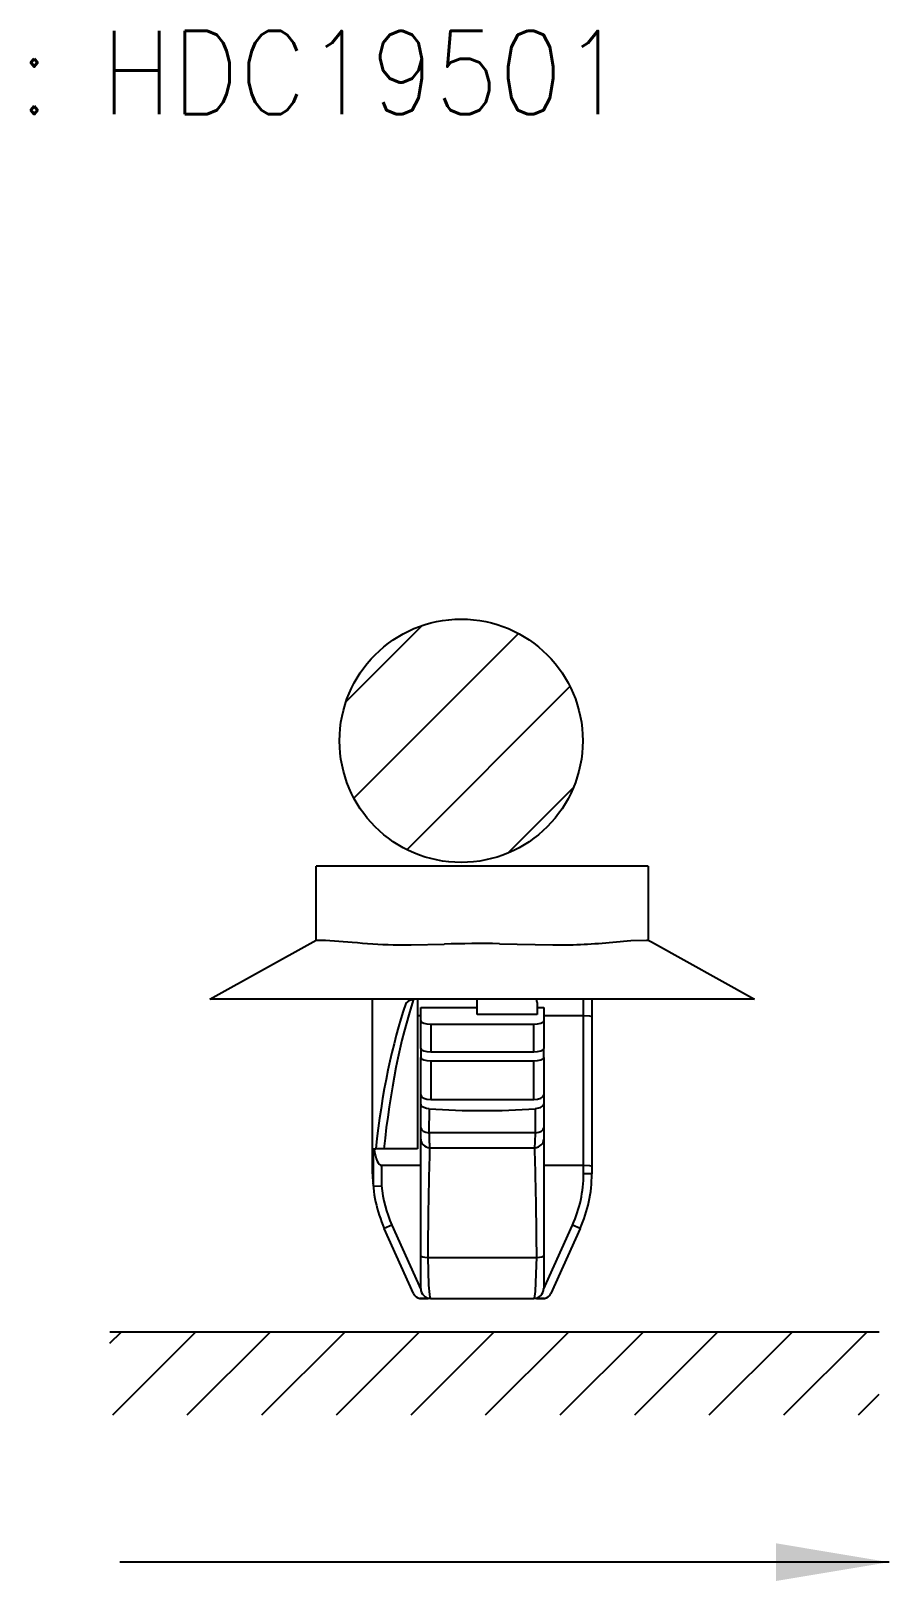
# Model space of a CAD drawing. Header units: inches. Extents: x 47316 to 59086, y 3141 to 11743.
# Drawn here: x 58145.27 to 58171.1, y 7180.99 to 7227.62 of the extents above; entities that cross this region are included whole.
import ezdxf

# ---------------------------------------------------------------- set-up
doc = ezdxf.new("R2010")
doc.units = ezdxf.units.IN
doc.header["$MEASUREMENT"] = 0
doc.layers.add('Beschreibung', color=7, linetype='Continuous', lineweight=25)
doc.styles.get("Standard").update_dxf_attribs({"font": ''})
doc.styles.get('Standard').set_extended_font_data('SimSun')

msp = doc.modelspace()

# ---------------------------------------------------------------- linework, layer by layer
at = {"color": 0, "lineweight": -3}
for p, q in [((58157.045, 7209.737, 0), (58154.754, 7207.446, 0)), ((58159.949, 7209.498, 0), (58154.994, 7204.543, 0)), ((58161.497, 7207.904, 0), (58156.588, 7202.994, 0)), ((58161.601, 7204.864, 0), (58159.628, 7202.891, 0)), ((58153.855, 7200.274, 0), (58153.856, 7200.273, 0)), ((58153.856, 7200.273, 0), (58153.857, 7200.272, 0)), ((58153.857, 7200.272, 0), (58153.859, 7200.271, 0)), ((58153.859, 7200.271, 0), (58153.866, 7200.27, 0)), ((58153.866, 7200.27, 0), (58153.89, 7200.27, 0)), ((58153.89, 7200.27, 0), (58154.135, 7200.273, 0)), ((58156.227, 7200.133, 0), (58156.718, 7200.131, 0)), ((58156.718, 7200.131, 0), (58157.714, 7200.153, 0)), ((58163.325, 7200.263, 0), (58163.802, 7200.27, 0)), ((58163.802, 7200.27, 0), (58163.849, 7200.27, 0)), ((58163.849, 7200.27, 0), (58163.853, 7200.272, 0)), ((58163.853, 7200.272, 0), (58163.855, 7200.272, 0)), ((58163.855, 7200.272, 0), (58163.855, 7200.274, 0)), ((58156.555, 7198.367, 0), (58156.679, 7198.463, 0)), ((58156.679, 7198.463, 0), (58156.79, 7198.494, 0)), ((58162.098, 7197.982, 0), (58161.905, 7197.994, 0)), ((58162.137, 7197.973, 0), (58162.098, 7197.982, 0)), ((58162.149, 7197.968, 0), (58162.137, 7197.973, 0)), ((58162.153, 7197.965, 0), (58162.149, 7197.968, 0)), ((58162.155, 7197.963, 0), (58162.153, 7197.965, 0)), ((58162.155, 7197.96, 0), (58162.155, 7197.963, 0)), ((58157.005, 7195.334, 0), (58157.011, 7195.309, 0)), ((58157.011, 7195.309, 0), (58157.051, 7195.264, 0)), ((58157.051, 7195.264, 0), (58157.175, 7195.215, 0)), ((58157.175, 7195.215, 0), (58157.255, 7195.204, 0)), ((58160.456, 7195.204, 0), (58160.605, 7195.236, 0)), ((58160.605, 7195.236, 0), (58160.673, 7195.275, 0)), ((58160.673, 7195.275, 0), (58160.694, 7195.297, 0)), ((58160.694, 7195.297, 0), (58160.705, 7195.334, 0)), ((58162.098, 7193.482, 0), (58161.905, 7193.494, 0)), ((58162.137, 7193.473, 0), (58162.098, 7193.482, 0)), ((58162.149, 7193.468, 0), (58162.137, 7193.473, 0)), ((58162.153, 7193.465, 0), (58162.149, 7193.468, 0)), ((58162.155, 7193.463, 0), (58162.153, 7193.465, 0)), ((58162.155, 7193.46, 0), (58162.155, 7193.463, 0)), ((58155.565, 7192.967, 0), (58155.572, 7192.898, 0)), ((58155.572, 7192.898, 0), (58155.581, 7192.87, 0)), ((58157.214, 7190.727, 0), (58157.237, 7189.89, 0)), ((58160.459, 7189.704, 0), (58160.494, 7190.493, 0)), ((58160.494, 7190.493, 0), (58160.497, 7190.727, 0)), ((58157.237, 7189.89, 0), (58157.263, 7189.611, 0)), ((58157.263, 7189.611, 0), (58157.28, 7189.531, 0)), ((58157.28, 7189.531, 0), (58157.29, 7189.507, 0)), ((58157.29, 7189.507, 0), (58157.297, 7189.498, 0)), ((58157.297, 7189.498, 0), (58157.3, 7189.496, 0)), ((58157.3, 7189.496, 0), (58157.305, 7189.494, 0)), ((58160.405, 7189.494, 0), (58160.413, 7189.497, 0)), ((58160.413, 7189.497, 0), (58160.417, 7189.502, 0)), ((58160.417, 7189.502, 0), (58160.426, 7189.518, 0)), ((58160.426, 7189.518, 0), (58160.438, 7189.561, 0)), ((58160.438, 7189.561, 0), (58160.459, 7189.704, 0)), ((58147.646, 7188.149, 0), (58147.981, 7188.484, 0)), ((58170.802, 7188.484, 0), (58147.646, 7188.484, 0)), ((58147.731, 7185.989, 0), (58150.226, 7188.484, 0)), ((58149.976, 7185.989, 0), (58152.471, 7188.484, 0)), ((58152.221, 7185.989, 0), (58154.716, 7188.484, 0)), ((58154.466, 7185.989, 0), (58156.961, 7188.484, 0)), ((58156.711, 7185.989, 0), (58159.207, 7188.484, 0)), ((58158.956, 7185.989, 0), (58161.452, 7188.484, 0)), ((58161.201, 7185.989, 0), (58163.697, 7188.484, 0)), ((58163.446, 7185.989, 0), (58165.942, 7188.484, 0)), ((58165.691, 7185.989, 0), (58168.187, 7188.484, 0)), ((58167.937, 7185.989, 0), (58170.432, 7188.484, 0)), ((58170.182, 7185.989, 0), (58170.802, 7186.61, 0))]:
    msp.add_line(p, q, dxfattribs=at)
at = {"color": 0, "lineweight": -3, "ltscale": 0.25}
msp.add_line((58163.855, 7202.494, 0), (58153.855, 7202.494, 0), dxfattribs=at)
at = {"color": 0, "lineweight": -3, "ltscale": 0.055515}
for p, q in [((58153.855, 7200.274, 0), (58153.855, 7202.494, 0)), ((58163.855, 7202.494, 0), (58163.855, 7200.274, 0))]:
    msp.add_line(p, q, dxfattribs=at)
at = {"color": 0, "lineweight": -3, "ltscale": 0.091569}
msp.add_line((58150.655, 7198.494, 0), (58153.855, 7200.276, 0), dxfattribs=at)
at = {"color": 0, "lineweight": -3, "ltscale": 0.020257}
msp.add_line((58154.135, 7200.273, 0), (58154.944, 7200.214, 0), dxfattribs=at)
at = {"color": 0, "lineweight": -3, "ltscale": 0.001289}
msp.add_line((58156.175, 7200.134, 0), (58156.227, 7200.133, 0), dxfattribs=at)
at = {"color": 0, "lineweight": -3, "ltscale": 0.040122}
msp.add_line((58159.372, 7200.167, 0), (58160.977, 7200.131, 0), dxfattribs=at)
at = {"color": 0, "lineweight": -3, "ltscale": 0.024344}
msp.add_line((58162.355, 7200.177, 0), (58163.325, 7200.263, 0), dxfattribs=at)
at = {"color": 0, "lineweight": -3, "ltscale": 0.002634}
msp.add_line((58163.855, 7200.276, 0), (58163.947, 7200.225, 0), dxfattribs=at)
at = {"color": 0, "lineweight": -3, "ltscale": 0.088935}
msp.add_line((58163.947, 7200.225, 0), (58167.055, 7198.494, 0), dxfattribs=at)
at = {"color": 0, "lineweight": -3, "ltscale": 0.1025}
for p, q in [((58154.755, 7198.494, 0), (58150.655, 7198.494, 0)), ((58167.055, 7198.494, 0), (58162.955, 7198.494, 0))]:
    msp.add_line(p, q, dxfattribs=at)
at = {"color": 0, "lineweight": -3, "ltscale": 0.205}
msp.add_line((58162.955, 7198.494, 0), (58154.755, 7198.494, 0), dxfattribs=at)
at = {"color": 0, "lineweight": -3, "ltscale": 0.131314}
msp.add_line((58155.555, 7193.242, 0), (58155.555, 7198.494, 0), dxfattribs=at)
at = {"color": 0, "lineweight": -3, "ltscale": 0.002888}
msp.add_line((58156.905, 7198.494, 0), (58156.79, 7198.494, 0), dxfattribs=at)
at = {"color": 0, "lineweight": -3, "ltscale": 0.1125}
for p, q in [((58156.905, 7198.494, 0), (58156.905, 7193.994, 0)), ((58161.905, 7193.494, 0), (58161.905, 7197.994, 0)), ((58162.155, 7197.96, 0), (58162.155, 7193.46, 0))]:
    msp.add_line(p, q, dxfattribs=at)
at = {"color": 0, "lineweight": -3, "ltscale": 0.009989}
for p, q in [((58157.005, 7197.845, 0), (58157.005, 7198.245, 0)), ((58160.705, 7198.245, 0), (58160.705, 7197.845, 0))]:
    msp.add_line(p, q, dxfattribs=at)
at = {"color": 0, "lineweight": -3, "ltscale": 0.0425}
msp.add_line((58157.005, 7198.245, 0), (58158.705, 7198.245, 0), dxfattribs=at)
at = {"color": 0, "lineweight": -3, "ltscale": 0.011349}
msp.add_line((58158.705, 7198.04, 0), (58158.705, 7198.494, 0), dxfattribs=at)
at = {"color": 0, "lineweight": -3, "ltscale": 0.008849}
msp.add_line((58160.505, 7198.394, 0), (58160.505, 7198.04, 0), dxfattribs=at)
at = {"color": 0, "lineweight": -3, "ltscale": 0.005}
msp.add_line((58160.505, 7198.245, 0), (58160.705, 7198.245, 0), dxfattribs=at)
at = {"color": 0, "lineweight": -3, "ltscale": 0.0125}
msp.add_line((58161.905, 7197.994, 0), (58161.905, 7198.494, 0), dxfattribs=at)
at = {"color": 0, "lineweight": -3, "ltscale": 0.013352}
msp.add_line((58162.155, 7198.494, 0), (58162.155, 7197.96, 0), dxfattribs=at)
at = {"color": 0, "lineweight": -3, "ltscale": 0.0025}
msp.add_line((58157.005, 7197.994, 0), (58156.905, 7197.994, 0), dxfattribs=at)
at = {"color": 0, "lineweight": -3, "ltscale": 0.020833}
for p, q in [((58157.005, 7197.012, 0), (58157.005, 7197.845, 0)), ((58160.705, 7197.845, 0), (58160.705, 7197.012, 0)), ((58157.305, 7197.747, 0), (58157.305, 7196.914, 0)), ((58160.405, 7196.914, 0), (58160.405, 7197.747, 0))]:
    msp.add_line(p, q, dxfattribs=at)
at = {"color": 0, "lineweight": -3, "ltscale": 0.045}
msp.add_line((58160.505, 7198.04, 0), (58158.705, 7198.04, 0), dxfattribs=at)
at = {"color": 0, "lineweight": -3, "ltscale": 0.03}
for p, q in [((58161.905, 7197.994, 0), (58160.705, 7197.994, 0)), ((58161.905, 7193.494, 0), (58160.705, 7193.494, 0))]:
    msp.add_line(p, q, dxfattribs=at)
at = {"color": 0, "lineweight": -3, "ltscale": 0.0775}
for p, q in [((58157.305, 7197.747, 0), (58160.405, 7197.747, 0)), ((58157.305, 7196.914, 0), (58160.405, 7196.914, 0)), ((58157.305, 7196.644, 0), (58160.405, 7196.644, 0)), ((58157.305, 7195.481, 0), (58160.405, 7195.481, 0)), ((58157.305, 7189.494, 0), (58160.405, 7189.494, 0))]:
    msp.add_line(p, q, dxfattribs=at)
at = {"color": 0, "lineweight": -3, "ltscale": 0.006732}
for p, q in [((58157.005, 7197.012, 0), (58157.005, 7196.742, 0)), ((58160.705, 7196.742, 0), (58160.705, 7197.012, 0))]:
    msp.add_line(p, q, dxfattribs=at)
at = {"color": 0, "lineweight": -3, "ltscale": 0.028176}
for p, q in [((58157.005, 7195.615, 0), (58157.005, 7196.742, 0)), ((58160.705, 7196.742, 0), (58160.705, 7195.615, 0))]:
    msp.add_line(p, q, dxfattribs=at)
at = {"color": 0, "lineweight": -3, "ltscale": 0.029086}
for p, q in [((58157.305, 7196.644, 0), (58157.305, 7195.481, 0)), ((58160.405, 7195.481, 0), (58160.405, 7196.644, 0))]:
    msp.add_line(p, q, dxfattribs=at)
at = {"color": 0, "lineweight": -3, "ltscale": 0.00704}
for p, q in [((58157.005, 7195.334, 0), (58157.005, 7195.615, 0)), ((58160.705, 7195.615, 0), (58160.705, 7195.334, 0))]:
    msp.add_line(p, q, dxfattribs=at)
at = {"color": 0, "lineweight": -3, "ltscale": 0.017713}
for p, q in [((58157.005, 7194.625, 0), (58157.005, 7195.334, 0)), ((58160.705, 7195.334, 0), (58160.705, 7194.625, 0))]:
    msp.add_line(p, q, dxfattribs=at)
at = {"color": 0, "lineweight": -3, "ltscale": 0.018102}
for p, q in [((58157.255, 7195.204, 0), (58157.252, 7194.48, 0)), ((58160.458, 7194.48, 0), (58160.456, 7195.204, 0))]:
    msp.add_line(p, q, dxfattribs=at)
at = {"color": 0, "lineweight": -3, "ltscale": 0.008564}
for p, q in [((58157.005, 7194.283, 0), (58157.005, 7194.625, 0)), ((58160.705, 7194.625, 0), (58160.705, 7194.283, 0))]:
    msp.add_line(p, q, dxfattribs=at)
at = {"color": 0, "lineweight": -3, "ltscale": 0.034162}
for p, q in [((58157.005, 7192.916, 0), (58157.005, 7194.283, 0)), ((58160.705, 7194.283, 0), (58160.705, 7192.916, 0))]:
    msp.add_line(p, q, dxfattribs=at)
at = {"color": 0, "lineweight": -3, "ltscale": 0.080151}
msp.add_line((58160.458, 7194.48, 0), (58157.252, 7194.48, 0), dxfattribs=at)
at = {"color": 0, "lineweight": -3, "ltscale": 0.079191}
msp.add_line((58157.272, 7194.029, 0), (58160.439, 7194.029, 0), dxfattribs=at)
at = {"color": 0, "lineweight": -3, "ltscale": 0.028114}
msp.add_line((58155.581, 7192.87, 0), (58155.581, 7193.994, 0), dxfattribs=at)
at = {"color": 0, "lineweight": -3, "ltscale": 0.00175}
msp.add_line((58155.581, 7193.994, 0), (58155.651, 7193.994, 0), dxfattribs=at)
at = {"color": 0, "lineweight": -3, "ltscale": 0.006094}
msp.add_line((58155.895, 7193.994, 0), (58155.651, 7193.994, 0), dxfattribs=at)
at = {"color": 0, "lineweight": -3, "ltscale": 0.025266}
msp.add_line((58156.905, 7193.994, 0), (58155.895, 7193.994, 0), dxfattribs=at)
at = {"color": 0, "lineweight": -3, "ltscale": 0.029565}
msp.add_line((58157.005, 7193.494, 0), (58155.823, 7193.494, 0), dxfattribs=at)
at = {"color": 0, "lineweight": -3, "ltscale": 0.015327}
msp.add_line((58155.823, 7193.494, 0), (58155.823, 7192.881, 0), dxfattribs=at)
at = {"color": 0, "lineweight": -3, "ltscale": 0.006314}
msp.add_line((58161.905, 7193.242, 0), (58161.905, 7193.494, 0), dxfattribs=at)
at = {"color": 0, "lineweight": -3, "ltscale": 0.00625}
for p, q in [((58162.155, 7193.242, 0), (58161.905, 7193.242, 0)), ((58156.136, 7191.703, 0), (58155.908, 7191.6, 0)), ((58161.803, 7191.6, 0), (58161.575, 7191.703, 0))]:
    msp.add_line(p, q, dxfattribs=at)
at = {"color": 0, "lineweight": -3, "ltscale": 0.005462}
msp.add_line((58162.155, 7193.46, 0), (58162.155, 7193.242, 0), dxfattribs=at)
at = {"color": 0, "lineweight": -3, "ltscale": 0.00605}
msp.add_line((58155.581, 7192.87, 0), (58155.823, 7192.881, 0), dxfattribs=at)
at = {"color": 0, "lineweight": -3, "ltscale": 0.053395}
for p, q in [((58157.005, 7190.78, 0), (58157.005, 7192.916, 0)), ((58160.705, 7192.916, 0), (58160.705, 7190.78, 0))]:
    msp.add_line(p, q, dxfattribs=at)
at = {"color": 0, "lineweight": -3, "ltscale": 0.053057}
for p, q in [((58156.136, 7191.703, 0), (58157.007, 7189.768, 0)), ((58160.704, 7189.768, 0), (58161.575, 7191.703, 0))]:
    msp.add_line(p, q, dxfattribs=at)
at = {"color": 0, "lineweight": -3, "ltscale": 0.053693}
for p, q in [((58156.789, 7189.642, 0), (58155.908, 7191.6, 0)), ((58161.803, 7191.6, 0), (58160.922, 7189.642, 0))]:
    msp.add_line(p, q, dxfattribs=at)
at = {"color": 0, "lineweight": -3, "ltscale": 0.002983}
msp.add_line((58157.005, 7190.661, 0), (58157.005, 7190.78, 0), dxfattribs=at)
at = {"color": 0, "lineweight": -3, "ltscale": 0.024651}
msp.add_line((58160.705, 7190.78, 0), (58160.705, 7189.794, 0), dxfattribs=at)
at = {"color": 0, "lineweight": -3, "ltscale": 0.021668}
msp.add_line((58157.005, 7189.794, 0), (58157.005, 7190.661, 0), dxfattribs=at)
at = {"color": 0, "lineweight": -3, "ltscale": 0.08209}
msp.add_line((58157.214, 7190.727, 0), (58160.497, 7190.727, 0), dxfattribs=at)
at = {"color": 0, "lineweight": -3, "ltscale": 0.006045}
for p, q in [((58157.223, 7189.494, 0), (58156.981, 7189.497, 0)), ((58160.73, 7189.497, 0), (58160.488, 7189.494, 0))]:
    msp.add_line(p, q, dxfattribs=at)
at = {"color": 0, "lineweight": -3, "ltscale": 0.000905}
for p, q in [((58156.981, 7189.497, 0), (58157.017, 7189.494, 0)), ((58160.694, 7189.494, 0), (58160.73, 7189.497, 0))]:
    msp.add_line(p, q, dxfattribs=at)
at = {"color": 0, "lineweight": -3, "ltscale": 0.005143}
for p, q in [((58157.017, 7189.494, 0), (58157.223, 7189.494, 0)), ((58160.488, 7189.494, 0), (58160.694, 7189.494, 0))]:
    msp.add_line(p, q, dxfattribs=at)
at = {"color": 0, "lineweight": -3, "ltscale": 0.002066}
for p, q in [((58157.305, 7189.494, 0), (58157.223, 7189.494, 0)), ((58160.488, 7189.494, 0), (58160.405, 7189.494, 0))]:
    msp.add_line(p, q, dxfattribs=at)
at = {"color": 0, "lineweight": -3}
msp.add_circle((58158.221, 7206.271, 0), 3.661, dxfattribs=at)
for centre, radius, start, end in [((58156.656, 7216.867, 0), 16.74, 264.1295, 268.3547), ((58158.857, 7164.774, 0), 35.397, 89.1657, 91.8498), ((58161.159, 7216.891, 0), 16.761, 269.3757, 271.1098), ((58161.171, 7214.947, 0), 14.817, 271.2102, 274.5821), ((58159.084, 7195.909, 0), 3.527, 132.8414, 135.8034), ((58159.605, 7198.394, 0), 0.9, 0, 6.3794), ((58158.855, 7216.677, 0), 21.533, 265.7377, 274.2623), ((58333.892, 7189.257, 0), 176.685, 178.45215, 178.87007), ((58166.816, 7194.655, 0), 9.565, 181.0484, 183.751), ((58150.898, 7194.654, 0), 9.562, 356.251, 358.9545), ((57983.819, 7189.256, 0), 176.685, 1.12996, 1.54788), ((58159.555, 7193.242, 0), 4, 180, 204.2278), ((58158.155, 7193.242, 0), 3.75, 335.7723, 0), ((58158.155, 7193.242, 0), 4, 335.7723, 0), ((58159.555, 7193.242, 0), 3.75, 185.5168, 204.2278), ((58318.84, 7189.487, 0), 161.631, 178.84636, 179.56028), ((57998.872, 7189.486, 0), 161.63, 0.43974, 1.15367), ((58157.017, 7189.744, 0), 0.25, 204.2278, 261.7028), ((58157.305, 7189.794, 0), 0.3, 180, 270), ((58160.405, 7189.794, 0), 0.3, 270, 0), ((58160.694, 7189.744, 0), 0.25, 278.2972, 335.7723)]:
    msp.add_arc(centre, radius, start, end, dxfattribs=at)
for centre, major_axis, ratio, start_param, end_param in [((58158.855, 7190.549, 0), (0, -10.652), 0.317916, 3.888299, 4.383043), ((58158.859, 7190.471, 0), (0.002, -10.661), 0.294523, 3.860303, 4.375469), ((58157.305, 7197.845, 0), (0.3, 0), 0.326812, 3.141593, 4.712389), ((58160.405, 7197.845, 0), (0.3, 0), 0.326812, 4.712389, 6.283185), ((58157.305, 7197.012, 0), (0.3, 0), 0.326812, 3.141593, 4.712389), ((58160.405, 7197.012, 0), (0.3, 0), 0.326812, 4.712389, 6.283185), ((58157.305, 7196.742, 0), (0.3, 0), 0.326812, 3.141593, 4.712389), ((58160.405, 7196.742, 0), (0.3, 0), 0.326812, 4.712389, 6.283185), ((58157.305, 7195.615, 0), (0.3, 0), 0.448165, 3.141593, 4.712389), ((58160.405, 7195.615, 0), (0.3, 0), 0.448165, 4.712389, 6.283185), ((58157.305, 7194.625, 0), (0.3, 0), 0.492566, 3.141593, 4.53469), ((58160.405, 7194.625, 0), (0.3, 0), 0.492566, 4.890088, 6.283185), ((58157.305, 7194.283, 0), (0.3, 0), 0.850821, 3.141593, 4.599444), ((58160.405, 7194.283, 0), (0.3, 0), 0.850821, 4.825334, 6.283185), ((58155.823, 7194.394, 0), (0, 0.9), 0.277778, 2.03135, 3.141593), ((58157.305, 7190.78, 0), (0.3, 0), 0.187278, 3.141593, 4.401395), ((58160.405, 7190.78, 0), (0.3, 0), 0.187278, 5.023383, 6.283185)]:
    msp.add_ellipse(centre, major_axis=major_axis, ratio=ratio, start_param=start_param, end_param=end_param, dxfattribs=at)
at = {"layer": 'Beschreibung', "color": 0, "lineweight": -3}
msp.add_line((58171.102, 7181.561, 0), (58147.945, 7181.561, 0), dxfattribs=at)
msp.add_solid([(58167.7, 7180.994, 0), (58167.7, 7182.128, 0), (58171.102, 7181.561, 0)], dxfattribs=at)

# ---------------------------------------------------------------- texts
at = {"color": 42, "linetype": 'Continuous', "lineweight": 15, "insert": (58143.342, 7227.624), "char_height": 2.5, "width": 23.14286, "attachment_point": 1}
msp.add_mtext('\\Fromans.shx;\\W0.9000000000;\\T1.0000000000;\\o\\l : HDC19501', dxfattribs=at)

doc.saveas('drawing.dxf')
